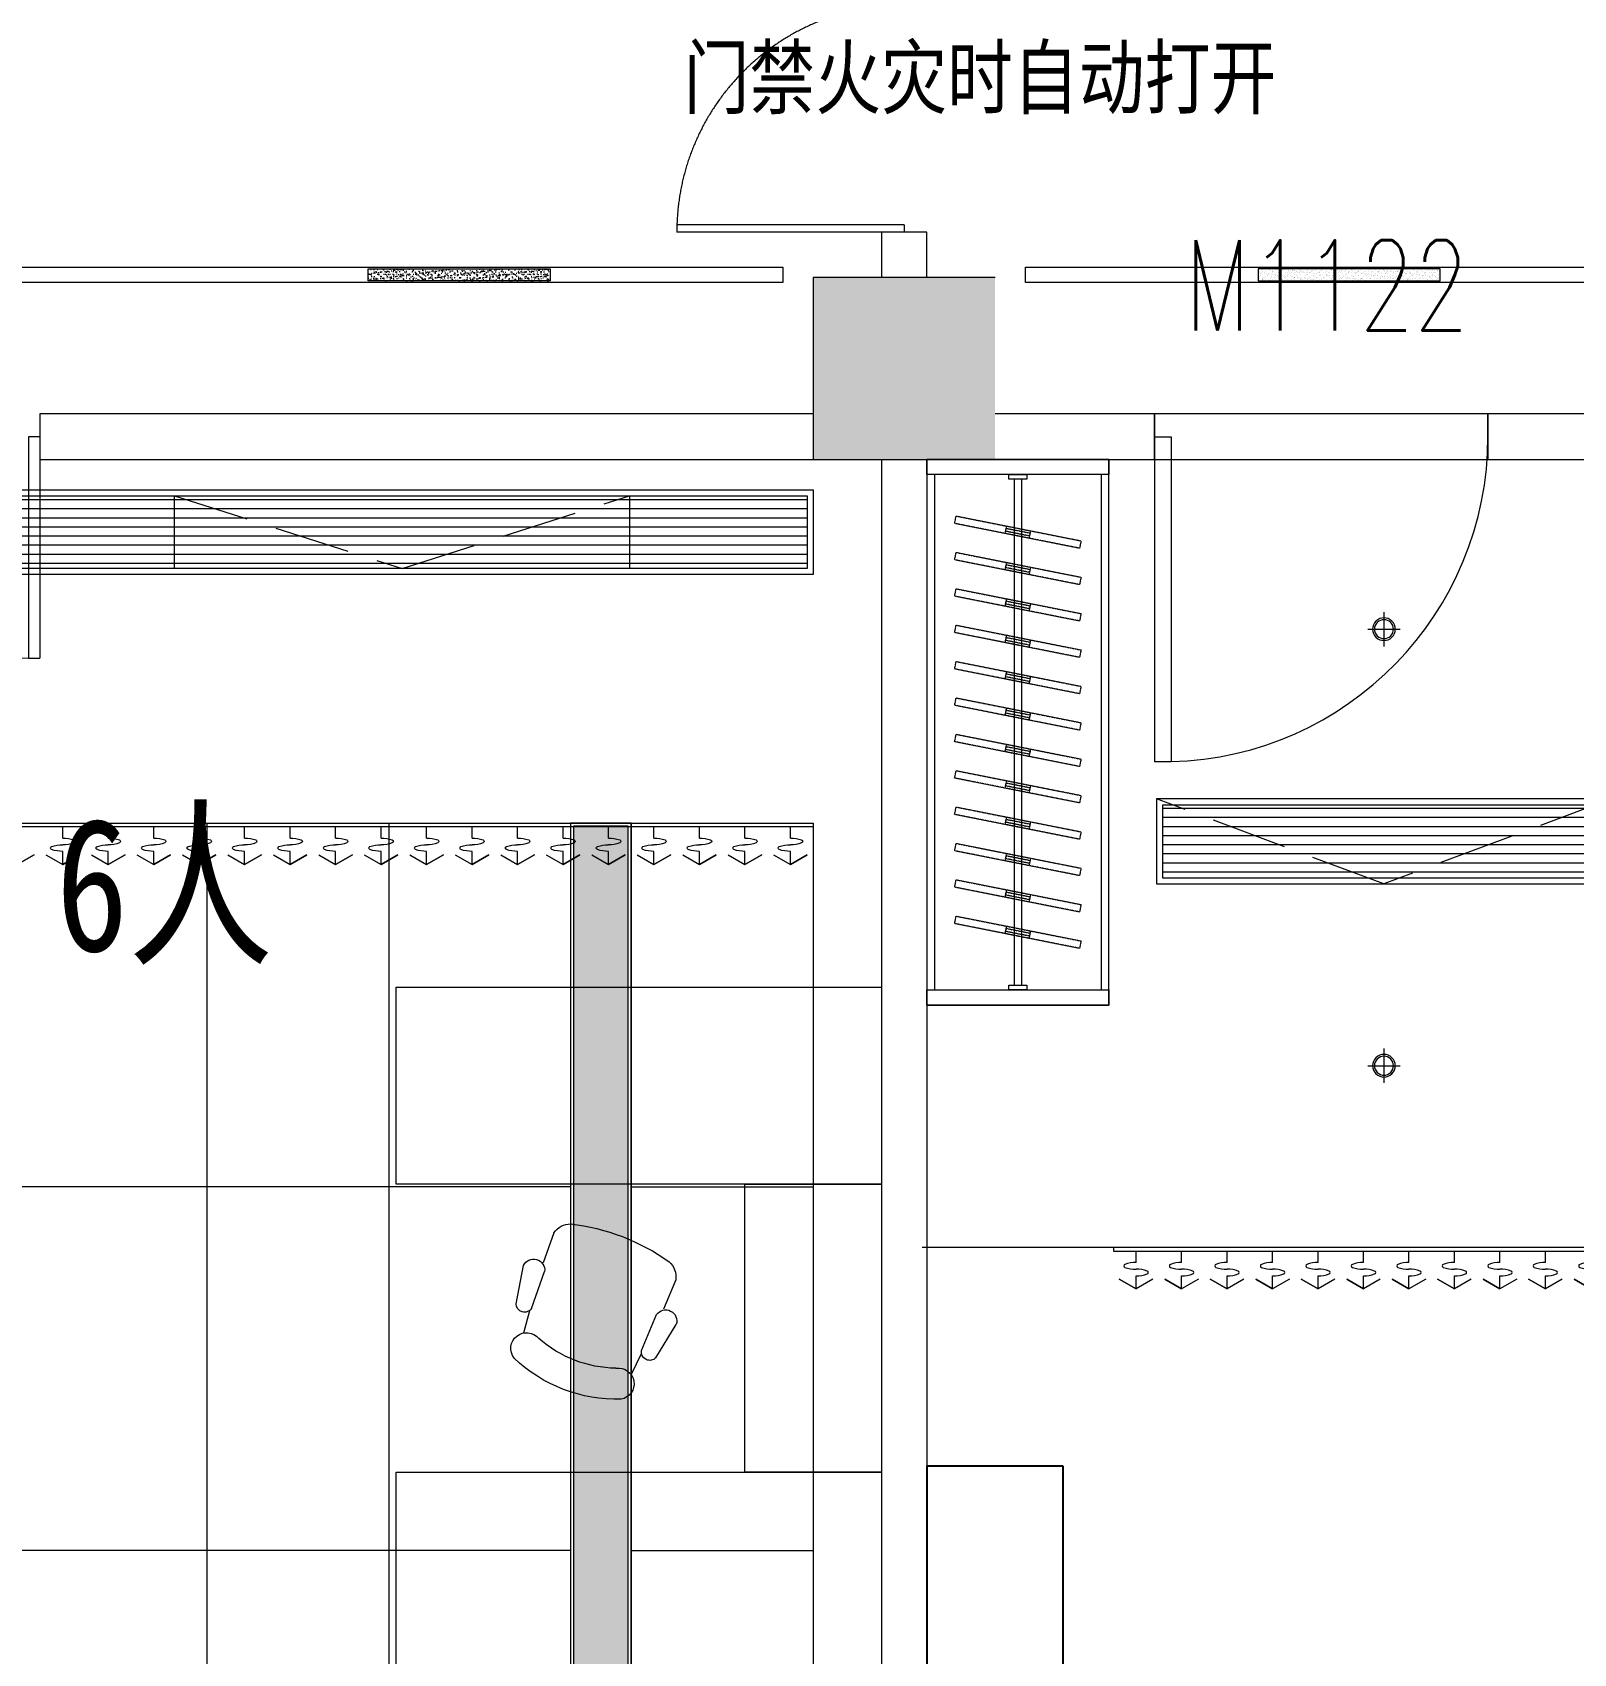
# Model space of a CAD drawing. Header units: millimetres. Extents: x 164760 to 3716174, y -1766400 to 11969.
# Drawn here: x 3545942 to 3551025, y -1710540 to -1705192 of the extents above; entities that cross this region are included whole.
import ezdxf

# ---------------------------------------------------------------- set-up
doc = ezdxf.new("R2010")
doc.units = ezdxf.units.MM
doc.header["$LTSCALE"] = 1000
for name, pattern in [('DASH', [0.35, 0.25, -0.1]), ('DOTE', [2.42, 2, -0.2, 0.02, -0.2]), ('HIDDEN', [0.375, 0.25, -0.125, 0, 0])]:
    doc.linetypes.add(name, pattern=pattern)
doc.layers.get('0').update_dxf_attribs({"color": 253, "linetype": 'CONTINUOUS'})
for name, color, linetype, lineweight in [('COLUMN', 253, 'CONTINUOUS', 0), ('FF-Door【门】', 253, 'CONTINUOUS', 0), ('FF-FURN【成品家私】', 253, 'CONTINUOUS', 0), ('FF-Text【平面文字】', 253, 'CONTINUOUS', 0), ('PUB_HATCH', 253, 'CONTINUOUS', 0), ('RC-FCU【空调设备】', 253, 'CONTINUOUS', 0), ('RC-LIGHT【天花灯具】', 253, 'CONTINUOUS', 0), ('RC-Modelling【天花造型】', 253, 'CONTINUOUS', 0), ('RC-STR【天花细线】', 253, 'CONTINUOUS', 0), ('Wall【墙体】', 253, 'CONTINUOUS', 0), ('WINDOW', 253, 'CONTINUOUS', 0)]:
    doc.layers.add(name, color=color, linetype=linetype, lineweight=lineweight)
for name, color, linetype in [('FC-Text Annotation', 253, 'CONTINUOUS'), ('WINDOW_TEXT', 253, 'CONTINUOUS'), ('平面家具', 253, 'CONTINUOUS')]:
    doc.layers.add(name, color=color, linetype=linetype)
doc.styles.add('_TCH_WINDOW', font='SIMPLEX', dxfattribs={"bigfont": 'GBCBIG'})
doc.styles.add('文字', font='')
doc.styles.get('文字').set_extended_font_data('SimSun')

# ---------------------------------------------------------------- blocks, each defined once
blk = doc.blocks.new('AB18C')
for p, q in [((-0.6164, 0.4574), (-0.3817, 0.5003)), ((-0.128, 0.3991), (-0.3228, 0.3945)), ((-0.6267, 0.3655), (-0.7666, 0.3522)), ((-0.6079, 0.3593), (-0.3694, 0.3661)), ((-0.6267, -0.3655), (-0.7666, -0.3522)), ((-0.6079, -0.3593), (-0.3694, -0.3661)), ((-0.128, -0.3991), (-0.3228, -0.3945)), ((-0.6164, -0.4574), (-0.3817, -0.5003))]:
    blk.add_line(p, q)
for centre, radius, start, end in [((-0.3859, 0.4323), 0.0681, 284.00681, 86.48678), ((-0.8475, 0.3003), 0.0961, 330.31748, 148.73497), ((-0.5969, 0.4097), 0.0516, 112.22348, 257.71731), ((-0.1606, 0.273), 0.1302, 22.4327, 75.4917), ((-0.0941, 0), 0.906, 157.26107, 202.73893), ((-1.3117, 0), 1.3117, 345.75795, 14.24205), ((-0.0803, 0), 0.7289, 159.71341, 200.28659), ((-0.8475, -0.3003), 0.0961, 211.26503, 29.68252), ((-0.5969, -0.4097), 0.0516, 102.28269, 247.77652), ((-0.3859, -0.4323), 0.0681, 273.51322, 75.99319), ((-0.1606, -0.273), 0.1302, 284.5083, 337.5673)]:
    blk.add_arc(centre, radius, start, end)
blk = doc.blocks.new('ZL_05274303')
at = {"ltscale": 1000}
for points in [[(-900, 0), (700, 0), (700, -650), (-900, -650)], [(250, -1600), (250, -650), (700, -650), (700, -1600)]]:
    blk.add_lwpolyline(points, close=True, dxfattribs=at)
at = {"layer": 'FF-FURN【成品家私】', "xscale": -540, "yscale": 540, "zscale": 540, "rotation": 248.9333185298564}
blk.add_blockref('AB18C', (-154.4, -823.4), dxfattribs=at)
blk = doc.blocks.new('$DorLib2D$00000001')
for p, q in [((0.45, 0.975), (0.5, 0.975)), ((0.45, 0), (0.45, 0.975)), ((0.5, 0), (0.5, 0.975)), ((0.5, 0), (0.45, 0))]:
    blk.add_line(p, q)
at = {"lineweight": 13}
blk.add_arc((0.475, 0), 0.975, 91.4693, 180, dxfattribs=at)
blk = doc.blocks.new('海龙0109180699')
for points in [[(-1725, 7095.5), (-1725, 7145.5), (-1125, 7145.5), (-1125, 7095.5)], [(-1725, 7145.5), (-1725, 5345.5), (-1125, 5345.5), (-1125, 7145.5)], [(-1125, 5395.5), (-1125, 5345.5), (-1725, 5345.5), (-1725, 5395.5)]]:
    blk.add_lwpolyline(points, close=True)
at = {"color": 8}
for points in [[(-1700, 7095.5), (-1700, 5395.5)], [(-1150, 7095.5), (-1150, 5395.5)]]:
    blk.add_lwpolyline(points, dxfattribs=at)
for points in [[(-1455, 7080.5), (-1455, 7095.5), (-1395, 7095.5), (-1395, 7080.5)], [(-1395, 5410.5), (-1395, 5395.5), (-1455, 5395.5), (-1455, 5410.5)], [(-1395, 5410.5), (-1395, 5395.5), (-1455, 5395.5), (-1455, 5410.5)]]:
    blk.add_lwpolyline(points, close=True, dxfattribs=at)
at = {"color": 8, "linetype": 'DASH', "ltscale": 0.006}
for points in [[(-1437.5, 7080.5), (-1437.5, 5410.5)], [(-1412.5, 7080.5), (-1412.5, 5410.5)]]:
    blk.add_lwpolyline(points, dxfattribs=at)
for points in [[(-1628.5, 6958.7), (-1216.6, 6876.8), (-1221.5, 6852.3), (-1633.4, 6934.2)], [(-1461.8, 6925.6), (-1383.3, 6909.9), (-1388.2, 6885.4), (-1466.7, 6901)], [(-1463.3, 6918.2), (-1384.8, 6902.6), (-1386.8, 6892.8), (-1465.2, 6908.4)], [(-1628.5, 6838.7), (-1216.6, 6756.8), (-1221.5, 6732.3), (-1633.4, 6814.2)], [(-1461.8, 6805.6), (-1383.3, 6789.9), (-1388.2, 6765.4), (-1466.7, 6781)], [(-1463.3, 6798.2), (-1384.8, 6782.6), (-1386.8, 6772.8), (-1465.2, 6788.4)], [(-1628.5, 6718.7), (-1216.6, 6636.8), (-1221.5, 6612.3), (-1633.4, 6694.2)], [(-1461.8, 6685.6), (-1383.3, 6669.9), (-1388.2, 6645.4), (-1466.7, 6661)], [(-1463.3, 6678.2), (-1384.8, 6662.6), (-1386.8, 6652.8), (-1465.2, 6668.4)], [(-1628.5, 6598.7), (-1216.6, 6516.8), (-1221.5, 6492.3), (-1633.4, 6574.2)], [(-1461.8, 6565.6), (-1383.3, 6549.9), (-1388.2, 6525.4), (-1466.7, 6541)], [(-1463.3, 6558.2), (-1384.8, 6542.6), (-1386.8, 6532.8), (-1465.2, 6548.4)], [(-1628.5, 6478.7), (-1216.6, 6396.8), (-1221.5, 6372.3), (-1633.4, 6454.2)], [(-1461.8, 6445.6), (-1383.3, 6429.9), (-1388.2, 6405.4), (-1466.7, 6421)], [(-1463.3, 6438.2), (-1384.8, 6422.6), (-1386.8, 6412.8), (-1465.2, 6428.4)], [(-1628.5, 6358.7), (-1216.6, 6276.8), (-1221.5, 6252.3), (-1633.4, 6334.2)], [(-1461.8, 6325.6), (-1383.3, 6309.9), (-1388.2, 6285.4), (-1466.7, 6301)], [(-1463.3, 6318.2), (-1384.8, 6302.6), (-1386.8, 6292.8), (-1465.2, 6308.4)], [(-1628.5, 6238.7), (-1216.6, 6156.8), (-1221.5, 6132.3), (-1633.4, 6214.2)], [(-1461.8, 6205.6), (-1383.3, 6189.9), (-1388.2, 6165.4), (-1466.7, 6181)], [(-1463.3, 6198.2), (-1384.8, 6182.6), (-1386.8, 6172.8), (-1465.2, 6188.4)], [(-1628.5, 6118.7), (-1216.6, 6036.8), (-1221.5, 6012.3), (-1633.4, 6094.2)], [(-1461.8, 6085.6), (-1383.3, 6069.9), (-1388.2, 6045.4), (-1466.7, 6061)], [(-1463.3, 6078.2), (-1384.8, 6062.6), (-1386.8, 6052.8), (-1465.2, 6068.4)], [(-1628.5, 5998.7), (-1216.6, 5916.8), (-1221.5, 5892.3), (-1633.4, 5974.2)], [(-1461.8, 5965.6), (-1383.3, 5949.9), (-1388.2, 5925.4), (-1466.7, 5941)], [(-1463.3, 5958.2), (-1384.8, 5942.6), (-1386.8, 5932.8), (-1465.2, 5948.4)], [(-1628.5, 5878.7), (-1216.6, 5796.8), (-1221.5, 5772.3), (-1633.4, 5854.2)], [(-1461.8, 5845.6), (-1383.3, 5829.9), (-1388.2, 5805.4), (-1466.7, 5821)], [(-1463.3, 5838.2), (-1384.8, 5822.6), (-1386.8, 5812.8), (-1465.2, 5828.4)], [(-1628.5, 5758.7), (-1216.6, 5676.8), (-1221.5, 5652.3), (-1633.4, 5734.2)], [(-1461.8, 5725.6), (-1383.3, 5709.9), (-1388.2, 5685.4), (-1466.7, 5701)], [(-1463.3, 5718.2), (-1384.8, 5702.6), (-1386.8, 5692.8), (-1465.2, 5708.4)], [(-1628.5, 5638.7), (-1216.6, 5556.8), (-1221.5, 5532.3), (-1633.4, 5614.2)], [(-1461.8, 5605.6), (-1383.3, 5589.9), (-1388.2, 5565.4), (-1466.7, 5581)], [(-1463.3, 5598.2), (-1384.8, 5582.6), (-1386.8, 5572.8), (-1465.2, 5588.4)]]:
    blk.add_lwpolyline(points, close=True, dxfattribs=at)
at = {"layer": '平面家具', "color": 43, "linetype": 'ByBlock'}
blk.add_lwpolyline([(-1275, 3824.4), (-1725, 3824.4), (-1725, 824.4), (-1275, 824.4)], close=True, dxfattribs=at)
blk = doc.blocks.new('$DorLib2D$00000002')
for p, q in [((-0.5, 0), (-0.5, 0.4875)), ((-0.475, 0.4875), (-0.5, 0.4875)), ((-0.475, 0), (-0.475, 0.4875)), ((0.475, 0), (0.475, 0.4875)), ((0.475, 0.4875), (0.5, 0.4875)), ((0.5, 0), (0.5, 0.4875)), ((-0.5, 0), (-0.475, 0)), ((0.5, 0), (0.475, 0))]:
    blk.add_line(p, q)
at = {"lineweight": 13}
for centre, start, end in [((-0.4875, 0), 0, 88.5307), ((0.4875, 0), 91.4693, 180)]:
    blk.add_arc(centre, 0.4875, start, end, dxfattribs=at)
blk = doc.blocks.new('DOOR_D02')
at = {"layer": 'FF-Door【门】'}
for p, q in [((-0.4842, 0.4998), (-0.5, 0.4998)), ((-0.5, 0), (-0.5, 0.4998)), ((-0.4842, 0), (-0.4842, 0.5)), ((0.4842, 0), (0.4842, 0.5)), ((0.4842, 0.4998), (0.5, 0.4998)), ((0.5, 0), (0.5, 0.4998)), ((-0.4842, 0), (-0.5, 0)), ((0.4842, 0), (0.5, 0))]:
    blk.add_line(p, q, dxfattribs=at)
at = {"layer": 'FF-Door【门】', "color": 8, "linetype": 'HIDDEN', "ltscale": 15}
for centre, start, end in [((-0.5, 0), 0, 90), ((0.4995, 0), 90, 180)]:
    blk.add_arc(centre, 0.4998, start, end, dxfattribs=at)
blk = doc.blocks.new('*U414')
for p, q in [((0, -12), (0, 0)), ((0, 0), (1800, 0)), ((1800, 0), (1800, -12)), ((1800, -12), (0, -12)), ((75, -49.3), (75, -12)), ((225, -49.3), (225, -12)), ((375, -49.3), (375, -12)), ((525, -49.3), (525, -12)), ((675, -49.3), (675, -12)), ((825, -49.3), (825, -12)), ((975, -49.3), (975, -12)), ((1125, -49.3), (1125, -12)), ((1275, -49.3), (1275, -12)), ((1425, -49.3), (1425, -12)), ((1575, -49.3), (1575, -12)), ((1725, -49.3), (1725, -12)), ((1725, -49.3), (1725, -12)), ((19.6, -104.5), (75, -136.2)), ((75, -136.2), (75, -93.2)), ((130.4, -104.5), (75, -136.2)), ((75, -136.2), (130.4, -104.5)), ((169.6, -104.5), (225, -136.2)), ((225, -136.2), (225, -93.2)), ((280.4, -104.5), (225, -136.2)), ((225, -136.2), (280.4, -104.5)), ((319.6, -104.5), (375, -136.2)), ((375, -136.2), (375, -93.2)), ((430.4, -104.5), (375, -136.2)), ((375, -136.2), (430.4, -104.5)), ((469.6, -104.5), (525, -136.2)), ((525, -136.2), (525, -93.2)), ((580.4, -104.5), (525, -136.2)), ((525, -136.2), (580.4, -104.5)), ((619.6, -104.5), (675, -136.2)), ((675, -136.2), (675, -93.2)), ((730.4, -104.5), (675, -136.2)), ((675, -136.2), (730.4, -104.5)), ((769.6, -104.5), (825, -136.2)), ((825, -136.2), (825, -93.2)), ((880.4, -104.5), (825, -136.2)), ((825, -136.2), (880.4, -104.5)), ((919.6, -104.5), (975, -136.2)), ((975, -136.2), (975, -93.2)), ((1030.4, -104.5), (975, -136.2)), ((975, -136.2), (1030.4, -104.5)), ((1069.6, -104.5), (1125, -136.2)), ((1125, -136.2), (1125, -93.2)), ((1180.4, -104.5), (1125, -136.2)), ((1125, -136.2), (1180.4, -104.5)), ((1219.6, -104.5), (1275, -136.2)), ((1275, -136.2), (1275, -93.2)), ((1330.4, -104.5), (1275, -136.2)), ((1275, -136.2), (1330.4, -104.5)), ((1369.6, -104.5), (1425, -136.2)), ((1425, -136.2), (1425, -93.2)), ((1480.4, -104.5), (1425, -136.2)), ((1425, -136.2), (1480.4, -104.5)), ((1519.6, -104.5), (1575, -136.2)), ((1575, -136.2), (1575, -93.2)), ((1630.4, -104.5), (1575, -136.2)), ((1575, -136.2), (1630.4, -104.5)), ((1669.6, -104.5), (1725, -136.2)), ((1669.6, -104.5), (1725, -136.2)), ((1725, -136.2), (1725, -93.2)), ((1725, -136.2), (1725, -93.2)), ((1780.4, -104.5), (1725, -136.2)), ((1725, -136.2), (1780.4, -104.5)), ((1780.4, -104.5), (1725, -136.2)), ((1725, -136.2), (1780.4, -104.5))]:
    blk.add_line(p, q)
at = {"extrusion": (0, 0, -1)}
for centre, major_axis, start_param, end_param in [((77.5, -148.9), (-70.4, -70.4), 2.33115, 2.708105), ((227.5, -148.9), (-70.4, -70.4), 2.33115, 2.708105), ((377.5, -148.9), (-70.4, -70.4), 2.33115, 2.708105), ((527.5, -148.9), (-70.4, -70.4), 2.33115, 2.708105), ((677.5, -148.9), (-70.4, -70.4), 2.33115, 2.708105), ((827.5, -148.9), (-70.4, -70.4), 2.33115, 2.708105), ((977.5, -148.9), (-70.4, -70.4), 2.33115, 2.708105), ((1127.5, -148.9), (-70.4, -70.4), 2.33115, 2.708105), ((1277.5, -148.9), (-70.4, -70.4), 2.33115, 2.708105), ((1427.5, -148.9), (-70.4, -70.4), 2.33115, 2.708105), ((1577.5, -148.9), (-70.4, -70.4), 2.33115, 2.708105), ((1727.5, -148.9), (-70.4, -70.4), 2.33115, 2.708105), ((1727.5, -148.9), (-70.4, -70.4), 2.33115, 2.708105), ((40, -82.2), (3.69, -3.69), 1.137309, 3.57508), ((72.5, -170.8), (-70.4, -70.4), 2.004284, 2.381239), ((72.5, 6.4), (70.4, -70.4), 0.760354, 1.137309), ((77.5, 28.3), (70.4, -70.4), 0.433488, 0.810442), ((110, -60.3), (3.69, -3.69), 4.278901, 6.716673), ((190, -82.2), (3.69, -3.69), 1.137309, 3.57508), ((222.5, -170.8), (-70.4, -70.4), 2.004284, 2.381239), ((222.5, 6.4), (70.4, -70.4), 0.760354, 1.137309), ((227.5, 28.3), (70.4, -70.4), 0.433488, 0.810442), ((260, -60.3), (3.69, -3.69), 4.278901, 6.716673), ((340, -82.2), (3.69, -3.69), 1.137309, 3.57508), ((372.5, -170.8), (-70.4, -70.4), 2.004284, 2.381239), ((372.5, 6.4), (70.4, -70.4), 0.760354, 1.137309), ((377.5, 28.3), (70.4, -70.4), 0.433488, 0.810442), ((410, -60.3), (3.69, -3.69), 4.278901, 6.716673), ((490, -82.2), (3.69, -3.69), 1.137309, 3.57508), ((522.5, -170.8), (-70.4, -70.4), 2.004284, 2.381239), ((522.5, 6.4), (70.4, -70.4), 0.760354, 1.137309), ((527.5, 28.3), (70.4, -70.4), 0.433488, 0.810442), ((560, -60.3), (3.69, -3.69), 4.278901, 6.716673), ((640, -82.2), (3.69, -3.69), 1.137309, 3.57508), ((672.5, -170.8), (-70.4, -70.4), 2.004284, 2.381239), ((672.5, 6.4), (70.4, -70.4), 0.760354, 1.137309), ((677.5, 28.3), (70.4, -70.4), 0.433488, 0.810442), ((710, -60.3), (3.69, -3.69), 4.278901, 6.716673), ((790, -82.2), (3.69, -3.69), 1.137309, 3.57508), ((822.5, -170.8), (-70.4, -70.4), 2.004284, 2.381239), ((822.5, 6.4), (70.4, -70.4), 0.760354, 1.137309), ((827.5, 28.3), (70.4, -70.4), 0.433488, 0.810442), ((860, -60.3), (3.69, -3.69), 4.278901, 6.716673), ((940, -82.2), (3.69, -3.69), 1.137309, 3.57508), ((972.5, -170.8), (-70.4, -70.4), 2.004284, 2.381239), ((972.5, 6.4), (70.4, -70.4), 0.760354, 1.137309), ((977.5, 28.3), (70.4, -70.4), 0.433488, 0.810442), ((1010, -60.3), (3.69, -3.69), 4.278901, 6.716673), ((1090, -82.2), (3.69, -3.69), 1.137309, 3.57508), ((1122.5, -170.8), (-70.4, -70.4), 2.004284, 2.381239), ((1122.5, 6.4), (70.4, -70.4), 0.760354, 1.137309), ((1127.5, 28.3), (70.4, -70.4), 0.433488, 0.810442), ((1160, -60.3), (3.69, -3.69), 4.278901, 6.716673), ((1240, -82.2), (3.69, -3.69), 1.137309, 3.57508), ((1272.5, -170.8), (-70.4, -70.4), 2.004284, 2.381239), ((1272.5, 6.4), (70.4, -70.4), 0.760354, 1.137309), ((1277.5, 28.3), (70.4, -70.4), 0.433488, 0.810442), ((1310, -60.3), (3.69, -3.69), 4.278901, 6.716673), ((1390, -82.2), (3.69, -3.69), 1.137309, 3.57508), ((1422.5, -170.8), (-70.4, -70.4), 2.004284, 2.381239), ((1422.5, 6.4), (70.4, -70.4), 0.760354, 1.137309), ((1427.5, 28.3), (70.4, -70.4), 0.433488, 0.810442), ((1460, -60.3), (3.69, -3.69), 4.278901, 6.716673), ((1540, -82.2), (3.69, -3.69), 1.137309, 3.57508), ((1572.5, -170.8), (-70.4, -70.4), 2.004284, 2.381239), ((1572.5, 6.4), (70.4, -70.4), 0.760354, 1.137309), ((1577.5, 28.3), (70.4, -70.4), 0.433488, 0.810442), ((1610, -60.3), (3.69, -3.69), 4.278901, 6.716673), ((1690, -82.2), (3.69, -3.69), 1.137309, 3.57508), ((1690, -82.2), (3.69, -3.69), 1.137309, 3.57508), ((1722.5, -170.8), (-70.4, -70.4), 2.004284, 2.381239), ((1722.5, -170.8), (-70.4, -70.4), 2.004284, 2.381239), ((1722.5, 6.4), (70.4, -70.4), 0.760354, 1.137309), ((1722.5, 6.4), (70.4, -70.4), 0.760354, 1.137309), ((1727.5, 28.3), (70.4, -70.4), 0.433488, 0.810442), ((1727.5, 28.3), (70.4, -70.4), 0.433488, 0.810442), ((1760, -60.3), (3.69, -3.69), 4.278901, 6.716673), ((1760, -60.3), (3.69, -3.69), 4.278901, 6.716673)]:
    blk.add_ellipse(centre, major_axis=major_axis, ratio=1, start_param=start_param, end_param=end_param, dxfattribs=at)
blk = doc.blocks.new('ZL_0317145799')
at = {"layer": 'RC-FCU【空调设备】'}
h = blk.add_hatch(dxfattribs=at)
h.set_pattern_fill('_USER', color=8, scale=30, pattern_type=0)
h.set_pattern_definition([(0, (-5926276.942, -1197962.362), (0, 30), [])])
h.paths.add_polyline_path([(730, -260), (730, -20), (-730, -20), (-730, -260)])
blk.add_lwpolyline([(-750, -280), (-750, 0), (750, 0), (750, -280)], close=True, dxfattribs=at)
at = {"layer": 'RC-FCU【空调设备】', "color": 8, "linetype": 'DASH'}
blk.add_lwpolyline([(-750, 0), (0, -280), (750, 0)], dxfattribs=at)
at = {"layer": 'RC-FCU【空调设备】', "color": 8}
blk.add_lwpolyline([(-730, -260), (-730, -20), (730, -20), (730, -260)], close=True, dxfattribs=at)
blk = doc.blocks.new('圆形筒灯')
at = {"color": 251, "linetype": 'DOTE', "ltscale": 43.504693}
blk.add_line((0, 90.6), (0, -90.6), dxfattribs=at)
at = {"color": 251, "linetype": 'DOTE', "ltscale": 41.297046}
blk.add_line((86, 0), (-86, 0), dxfattribs=at)
blk.add_ellipse((0, 0), major_axis=(-42.4, 42.4), ratio=1, start_param=2.355868237233172, end_param=8.639053544412757)
at = {"color": 251}
blk.add_ellipse((0, 0), major_axis=(35.4, 35.4), ratio=1, start_param=5.49871431692557, end_param=11.78189962410516, dxfattribs=at)
blk = doc.blocks.new('ZL_0603125599')
at = {"layer": 'RC-Modelling【天花造型】'}
blk.add_line((-697.5, -2096.8), (1732.5, -2096.8), dxfattribs=at)
blk.add_lwpolyline([(-133, 653.5), (966.9, 653.5), (966.9, 503.5), (-133, 503.5)], close=True, dxfattribs=at)
at = {"layer": 'RC-FCU【空调设备】'}
blk.add_blockref('ZL_0317145799', (210, -616.8), dxfattribs=at)
at = {"layer": 'RC-FCU【空调设备】', "ltscale": 10}
blk.add_blockref('*U414', (-697.5, -2096.8), dxfattribs=at)
at = {"layer": 'RC-LIGHT【天花灯具】', "xscale": 0.625, "yscale": 0.625, "zscale": 0.625}
for p in [(210, -56.6), (210, -1496.8)]:
    blk.add_blockref('圆形筒灯', p, dxfattribs=at)
blk = doc.blocks.new('ZL_0609195278')
at = {"layer": 'RC-LIGHT【天花灯具】'}
h = blk.add_hatch(dxfattribs=at)
h.set_pattern_fill('DOTS', color=8, scale=10, angle=180)
h.set_pattern_definition([(180, (-2430707.972, 1481556.821), (-7.9375, -15.875), [0, -15.875])])
h.paths.add_polyline_path([(90, -10), (-90, -10), (-90, -5390), (90, -5390)])
blk.add_lwpolyline([(100, 0), (-100, 0), (-100, -5400), (100, -5400)], close=True, dxfattribs=at)
at = {"layer": 'RC-LIGHT【天花灯具】', "color": 8}
blk.add_lwpolyline([(90, -10), (-90, -10), (-90, -5390), (90, -5390)], close=True, dxfattribs=at)
blk = doc.blocks.new('*U407')
for p, q in [((0, 0), (6600, 0)), ((6600, 0), (6600, -12)), ((6600, -12), (0, -12)), ((4125, -49.3), (4125, -12)), ((4275, -49.3), (4275, -12)), ((4425, -49.3), (4425, -12)), ((4575, -49.3), (4575, -12)), ((4725, -49.3), (4725, -12)), ((4875, -49.3), (4875, -12)), ((5025, -49.3), (5025, -12)), ((5175, -49.3), (5175, -12)), ((5325, -49.3), (5325, -12)), ((5475, -49.3), (5475, -12)), ((5625, -49.3), (5625, -12)), ((5775, -49.3), (5775, -12)), ((5925, -49.3), (5925, -12)), ((6075, -49.3), (6075, -12)), ((6225, -49.3), (6225, -12)), ((6375, -49.3), (6375, -12)), ((6525, -49.3), (6525, -12)), ((6525, -49.3), (6525, -12)), ((4030.4, -104.5), (3975, -136.2)), ((3975, -136.2), (4030.4, -104.5)), ((4069.6, -104.5), (4125, -136.2)), ((4125, -136.2), (4125, -93.2)), ((4180.4, -104.5), (4125, -136.2)), ((4125, -136.2), (4180.4, -104.5)), ((4219.6, -104.5), (4275, -136.2)), ((4275, -136.2), (4275, -93.2)), ((4330.4, -104.5), (4275, -136.2)), ((4275, -136.2), (4330.4, -104.5)), ((4369.6, -104.5), (4425, -136.2)), ((4425, -136.2), (4425, -93.2)), ((4480.4, -104.5), (4425, -136.2)), ((4425, -136.2), (4480.4, -104.5)), ((4519.6, -104.5), (4575, -136.2)), ((4575, -136.2), (4575, -93.2)), ((4630.4, -104.5), (4575, -136.2)), ((4575, -136.2), (4630.4, -104.5)), ((4669.6, -104.5), (4725, -136.2)), ((4725, -136.2), (4725, -93.2)), ((4780.4, -104.5), (4725, -136.2)), ((4725, -136.2), (4780.4, -104.5)), ((4819.6, -104.5), (4875, -136.2)), ((4875, -136.2), (4875, -93.2)), ((4930.4, -104.5), (4875, -136.2)), ((4875, -136.2), (4930.4, -104.5)), ((4969.6, -104.5), (5025, -136.2)), ((5025, -136.2), (5025, -93.2)), ((5080.4, -104.5), (5025, -136.2)), ((5025, -136.2), (5080.4, -104.5)), ((5119.6, -104.5), (5175, -136.2)), ((5175, -136.2), (5175, -93.2)), ((5230.4, -104.5), (5175, -136.2)), ((5175, -136.2), (5230.4, -104.5)), ((5269.6, -104.5), (5325, -136.2)), ((5325, -136.2), (5325, -93.2)), ((5380.4, -104.5), (5325, -136.2)), ((5325, -136.2), (5380.4, -104.5)), ((5419.6, -104.5), (5475, -136.2)), ((5475, -136.2), (5475, -93.2)), ((5530.4, -104.5), (5475, -136.2)), ((5475, -136.2), (5530.4, -104.5)), ((5569.6, -104.5), (5625, -136.2)), ((5625, -136.2), (5625, -93.2)), ((5680.4, -104.5), (5625, -136.2)), ((5625, -136.2), (5680.4, -104.5)), ((5719.6, -104.5), (5775, -136.2)), ((5775, -136.2), (5775, -93.2)), ((5830.4, -104.5), (5775, -136.2)), ((5775, -136.2), (5830.4, -104.5)), ((5869.6, -104.5), (5925, -136.2)), ((5925, -136.2), (5925, -93.2)), ((5980.4, -104.5), (5925, -136.2)), ((5925, -136.2), (5980.4, -104.5)), ((6019.6, -104.5), (6075, -136.2)), ((6075, -136.2), (6075, -93.2)), ((6130.4, -104.5), (6075, -136.2)), ((6075, -136.2), (6130.4, -104.5)), ((6169.6, -104.5), (6225, -136.2)), ((6225, -136.2), (6225, -93.2)), ((6280.4, -104.5), (6225, -136.2)), ((6225, -136.2), (6280.4, -104.5)), ((6319.6, -104.5), (6375, -136.2)), ((6375, -136.2), (6375, -93.2)), ((6430.4, -104.5), (6375, -136.2)), ((6375, -136.2), (6430.4, -104.5)), ((6469.6, -104.5), (6525, -136.2)), ((6469.6, -104.5), (6525, -136.2)), ((6525, -136.2), (6525, -93.2)), ((6525, -136.2), (6525, -93.2)), ((6580.4, -104.5), (6525, -136.2)), ((6525, -136.2), (6580.4, -104.5)), ((6580.4, -104.5), (6525, -136.2)), ((6525, -136.2), (6580.4, -104.5))]:
    blk.add_line(p, q)
at = {"extrusion": (0, 0, -1)}
for centre, major_axis, start_param, end_param in [((4127.5, -148.9), (-70.4, -70.4), 2.33115, 2.708105), ((4277.5, -148.9), (-70.4, -70.4), 2.33115, 2.708105), ((4427.5, -148.9), (-70.4, -70.4), 2.33115, 2.708105), ((4577.5, -148.9), (-70.4, -70.4), 2.33115, 2.708105), ((4727.5, -148.9), (-70.4, -70.4), 2.33115, 2.708105), ((4877.5, -148.9), (-70.4, -70.4), 2.33115, 2.708105), ((5027.5, -148.9), (-70.4, -70.4), 2.33115, 2.708105), ((5177.5, -148.9), (-70.4, -70.4), 2.33115, 2.708105), ((5327.5, -148.9), (-70.4, -70.4), 2.33115, 2.708105), ((5477.5, -148.9), (-70.4, -70.4), 2.33115, 2.708105), ((5627.5, -148.9), (-70.4, -70.4), 2.33115, 2.708105), ((5777.5, -148.9), (-70.4, -70.4), 2.33115, 2.708105), ((5927.5, -148.9), (-70.4, -70.4), 2.33115, 2.708105), ((6077.5, -148.9), (-70.4, -70.4), 2.33115, 2.708105), ((6227.5, -148.9), (-70.4, -70.4), 2.33115, 2.708105), ((6377.5, -148.9), (-70.4, -70.4), 2.33115, 2.708105), ((6527.5, -148.9), (-70.4, -70.4), 2.33115, 2.708105), ((6527.5, -148.9), (-70.4, -70.4), 2.33115, 2.708105), ((4090, -82.2), (3.69, -3.69), 1.137309, 3.57508), ((4122.5, -170.8), (-70.4, -70.4), 2.004284, 2.381239), ((4122.5, 6.4), (70.4, -70.4), 0.760354, 1.137309), ((4127.5, 28.3), (70.4, -70.4), 0.433488, 0.810442), ((4160, -60.3), (3.69, -3.69), 4.278901, 6.716673), ((4240, -82.2), (3.69, -3.69), 1.137309, 3.57508), ((4272.5, -170.8), (-70.4, -70.4), 2.004284, 2.381239), ((4272.5, 6.4), (70.4, -70.4), 0.760354, 1.137309), ((4277.5, 28.3), (70.4, -70.4), 0.433488, 0.810442), ((4310, -60.3), (3.69, -3.69), 4.278901, 6.716673), ((4390, -82.2), (3.69, -3.69), 1.137309, 3.57508), ((4422.5, -170.8), (-70.4, -70.4), 2.004284, 2.381239), ((4422.5, 6.4), (70.4, -70.4), 0.760354, 1.137309), ((4427.5, 28.3), (70.4, -70.4), 0.433488, 0.810442), ((4460, -60.3), (3.69, -3.69), 4.278901, 6.716673), ((4540, -82.2), (3.69, -3.69), 1.137309, 3.57508), ((4572.5, -170.8), (-70.4, -70.4), 2.004284, 2.381239), ((4572.5, 6.4), (70.4, -70.4), 0.760354, 1.137309), ((4577.5, 28.3), (70.4, -70.4), 0.433488, 0.810442), ((4610, -60.3), (3.69, -3.69), 4.278901, 6.716673), ((4690, -82.2), (3.69, -3.69), 1.137309, 3.57508), ((4722.5, -170.8), (-70.4, -70.4), 2.004284, 2.381239), ((4722.5, 6.4), (70.4, -70.4), 0.760354, 1.137309), ((4727.5, 28.3), (70.4, -70.4), 0.433488, 0.810442), ((4760, -60.3), (3.69, -3.69), 4.278901, 6.716673), ((4840, -82.2), (3.69, -3.69), 1.137309, 3.57508), ((4872.5, -170.8), (-70.4, -70.4), 2.004284, 2.381239), ((4872.5, 6.4), (70.4, -70.4), 0.760354, 1.137309), ((4877.5, 28.3), (70.4, -70.4), 0.433488, 0.810442), ((4910, -60.3), (3.69, -3.69), 4.278901, 6.716673), ((4990, -82.2), (3.69, -3.69), 1.137309, 3.57508), ((5022.5, -170.8), (-70.4, -70.4), 2.004284, 2.381239), ((5022.5, 6.4), (70.4, -70.4), 0.760354, 1.137309), ((5027.5, 28.3), (70.4, -70.4), 0.433488, 0.810442), ((5060, -60.3), (3.69, -3.69), 4.278901, 6.716673), ((5140, -82.2), (3.69, -3.69), 1.137309, 3.57508), ((5172.5, -170.8), (-70.4, -70.4), 2.004284, 2.381239), ((5172.5, 6.4), (70.4, -70.4), 0.760354, 1.137309), ((5177.5, 28.3), (70.4, -70.4), 0.433488, 0.810442), ((5210, -60.3), (3.69, -3.69), 4.278901, 6.716673), ((5290, -82.2), (3.69, -3.69), 1.137309, 3.57508), ((5322.5, -170.8), (-70.4, -70.4), 2.004284, 2.381239), ((5322.5, 6.4), (70.4, -70.4), 0.760354, 1.137309), ((5327.5, 28.3), (70.4, -70.4), 0.433488, 0.810442), ((5360, -60.3), (3.69, -3.69), 4.278901, 6.716673), ((5440, -82.2), (3.69, -3.69), 1.137309, 3.57508), ((5472.5, -170.8), (-70.4, -70.4), 2.004284, 2.381239), ((5472.5, 6.4), (70.4, -70.4), 0.760354, 1.137309), ((5477.5, 28.3), (70.4, -70.4), 0.433488, 0.810442), ((5510, -60.3), (3.69, -3.69), 4.278901, 6.716673), ((5590, -82.2), (3.69, -3.69), 1.137309, 3.57508), ((5622.5, -170.8), (-70.4, -70.4), 2.004284, 2.381239), ((5622.5, 6.4), (70.4, -70.4), 0.760354, 1.137309), ((5627.5, 28.3), (70.4, -70.4), 0.433488, 0.810442), ((5660, -60.3), (3.69, -3.69), 4.278901, 6.716673), ((5740, -82.2), (3.69, -3.69), 1.137309, 3.57508), ((5772.5, -170.8), (-70.4, -70.4), 2.004284, 2.381239), ((5772.5, 6.4), (70.4, -70.4), 0.760354, 1.137309), ((5777.5, 28.3), (70.4, -70.4), 0.433488, 0.810442), ((5810, -60.3), (3.69, -3.69), 4.278901, 6.716673), ((5890, -82.2), (3.69, -3.69), 1.137309, 3.57508), ((5922.5, -170.8), (-70.4, -70.4), 2.004284, 2.381239), ((5922.5, 6.4), (70.4, -70.4), 0.760354, 1.137309), ((5927.5, 28.3), (70.4, -70.4), 0.433488, 0.810442), ((5960, -60.3), (3.69, -3.69), 4.278901, 6.716673), ((6040, -82.2), (3.69, -3.69), 1.137309, 3.57508), ((6072.5, -170.8), (-70.4, -70.4), 2.004284, 2.381239), ((6072.5, 6.4), (70.4, -70.4), 0.760354, 1.137309), ((6077.5, 28.3), (70.4, -70.4), 0.433488, 0.810442), ((6110, -60.3), (3.69, -3.69), 4.278901, 6.716673), ((6190, -82.2), (3.69, -3.69), 1.137309, 3.57508), ((6222.5, -170.8), (-70.4, -70.4), 2.004284, 2.381239), ((6222.5, 6.4), (70.4, -70.4), 0.760354, 1.137309), ((6227.5, 28.3), (70.4, -70.4), 0.433488, 0.810442), ((6260, -60.3), (3.69, -3.69), 4.278901, 6.716673), ((6340, -82.2), (3.69, -3.69), 1.137309, 3.57508), ((6372.5, -170.8), (-70.4, -70.4), 2.004284, 2.381239), ((6372.5, 6.4), (70.4, -70.4), 0.760354, 1.137309), ((6377.5, 28.3), (70.4, -70.4), 0.433488, 0.810442), ((6410, -60.3), (3.69, -3.69), 4.278901, 6.716673), ((6490, -82.2), (3.69, -3.69), 1.137309, 3.57508), ((6490, -82.2), (3.69, -3.69), 1.137309, 3.57508), ((6522.5, -170.8), (-70.4, -70.4), 2.004284, 2.381239), ((6522.5, -170.8), (-70.4, -70.4), 2.004284, 2.381239), ((6522.5, 6.4), (70.4, -70.4), 0.760354, 1.137309), ((6522.5, 6.4), (70.4, -70.4), 0.760354, 1.137309), ((6527.5, 28.3), (70.4, -70.4), 0.433488, 0.810442), ((6527.5, 28.3), (70.4, -70.4), 0.433488, 0.810442), ((6560, -60.3), (3.69, -3.69), 4.278901, 6.716673), ((6560, -60.3), (3.69, -3.69), 4.278901, 6.716673)]:
    blk.add_ellipse(centre, major_axis=major_axis, ratio=1, start_param=start_param, end_param=end_param, dxfattribs=at)
blk = doc.blocks.new('ZL_0814093391')
at = {"layer": 'RC-LIGHT【天花灯具】'}
h = blk.add_hatch(dxfattribs=at)
h.set_pattern_fill('AR-SAND', color=251, scale=0.316764)
h.set_pattern_definition([(37.5, (-300, -35), (-0.50683, 15.50283), [0, -12.2296, 0, -13.67785, 0, -13.07441]), (7.5, (-300, -35), (14.23926, 22.7064), [0, -6.59755, 0, -11.02274, 0, -4.22404]), (327.5, (-309.896, -35), (25.05575, 0.04552), [0, -4.0229, 0, -14.48243, 0, -18.90761]), (317.5, (-309.896, -35), (24.1867, 7.0616), [0, -2.01145, 0, -9.49404, 0, -10.86182])])
h.paths.add_polyline_path([(300, 5), (-300, 5), (-300, -35), (300, -35)])
blk.add_lwpolyline([(-300, 5), (300, 5), (300, -35), (-300, -35)], close=True, dxfattribs=at)
blk = doc.blocks.new('海龙0919100540')
at = {"layer": 'RC-STR【天花细线】'}
for points in [[(11199.2, -3941.1), (11199.2, -3891.1), (17599.2, -3891.1), (17599.2, -3941.1)], [(18399.2, -3941.1), (18399.2, -3891.1), (24799.2, -3891.1), (24799.2, -3941.1)]]:
    blk.add_lwpolyline(points, close=True, dxfattribs=at)
at = {"layer": 'RC-LIGHT【天花灯具】', "rotation": 179.9999999999999}
blk.add_blockref('ZL_0814093391', (16531.8, -3931.1), dxfattribs=at)
at = {"layer": 'RC-LIGHT【天花灯具】', "xscale": -1, "rotation": 180}
blk.add_blockref('ZL_0814093391', (19466.7, -3931.1), dxfattribs=at)

msp = doc.modelspace()

# ---------------------------------------------------------------- hatches: boundary and pattern name
at = {"layer": 'PUB_HATCH'}
msp.add_hatch(color=256, dxfattribs=at).paths.add_polyline_path([(3548516.8, -1706600.6), (3549116.8, -1706600.6), (3549116.8, -1706000.6), (3548516.8, -1706000.6)])
at = {"layer": 'RC-FCU【空调设备】'}
h = msp.add_hatch(dxfattribs=at)
h.set_pattern_fill('_USER', color=8, scale=30, angle=360, pattern_type=0)
h.set_pattern_definition([(360, (-2384135.097, -2904662.94), (7e-15, 30), [])])
h.paths.add_polyline_path([(3548496.8, -1706960.6), (3548496.8, -1706720.6), (3541936.8, -1706720.6), (3541936.8, -1706960.6)])

# ---------------------------------------------------------------- linework, layer by layer
at = {"layer": 'COLUMN'}
for p, q in [((3549116.8, -1706000.6), (3548516.8, -1706000.6)), ((3548516.8, -1706000.6), (3548516.8, -1706600.6)), ((3548516.8, -1706600.6), (3549116.8, -1706600.6))]:
    msp.add_line(p, q, dxfattribs=at)
at = {"layer": 'RC-FCU【空调设备】'}
msp.add_lwpolyline([(3541916.8, -1706980.6), (3541916.8, -1706700.6), (3548516.8, -1706700.6), (3548516.8, -1706980.6)], close=True, dxfattribs=at)
at = {"layer": 'RC-FCU【空调设备】', "color": 8}
msp.add_lwpolyline([(3541936.8, -1706960.6), (3541936.8, -1706720.6), (3548496.8, -1706720.6), (3548496.8, -1706960.6)], close=True, dxfattribs=at)
at = {"layer": 'RC-FCU【空调设备】', "color": 8, "linetype": 'DASH'}
msp.add_lwpolyline([(3546410.9, -1706960.6), (3546410.9, -1706720.6), (3547910.9, -1706720.6), (3547910.9, -1706960.6)], close=True, dxfattribs=at)
msp.add_lwpolyline([(3546410.9, -1706720.6), (3547160.9, -1706960.6), (3547910.9, -1706720.6)], dxfattribs=at)
at = {"layer": 'RC-Modelling【天花造型】'}
msp.add_lwpolyline([(3548516.8, -1713200.6), (3541916.8, -1713200.6), (3541916.8, -1707800.6), (3548516.8, -1707800.6)], close=True, dxfattribs=at)
at = {"layer": 'RC-STR【天花细线】'}
for p, q in [((3546516.8, -1707800.6), (3546516.8, -1713200.6)), ((3547116.8, -1707800.6), (3547116.8, -1713200.6)), ((3547716.8, -1707800.6), (3547716.8, -1713200.6)), ((3547916.8, -1707800.6), (3547916.8, -1713200.6)), ((3547716.8, -1709000.6), (3545316.8, -1709000.6)), ((3547916.8, -1709000.6), (3548516.8, -1709000.6)), ((3547716.8, -1710200.6), (3545316.8, -1710200.6)), ((3547916.8, -1710200.6), (3548516.8, -1710200.6))]:
    msp.add_line(p, q, dxfattribs=at)
at = {"layer": 'Wall【墙体】', "color": 6}
for p, q in [((3548891.8, -1705850.8), (3548741.8, -1705850.8)), ((3548741.8, -1705850.8), (3548741.8, -1706000.6)), ((3548891.8, -1706000.6), (3548891.8, -1705850.8)), ((3548516.8, -1706450.6), (3545966.8, -1706450.6)), ((3545966.8, -1706450.6), (3545966.8, -1706600.6)), ((3549642.4, -1706450.6), (3549116.8, -1706450.6)), ((3549642.4, -1706600.6), (3549642.4, -1706450.6)), ((3549642.4, -1706600.6), (3549642.4, -1706450.6)), ((3549642.4, -1706450.6), (3549642.4, -1706450.6)), ((3549642.4, -1706600.6), (3549642.4, -1706450.6)), ((3549642.4, -1706600.6), (3549642.4, -1706450.6)), ((3550742.4, -1706450.6), (3550742.4, -1706600.6)), ((3550742.4, -1706450.6), (3550742.4, -1706600.6)), ((3550742.4, -1706450.6), (3550742.4, -1706600.6)), ((3550742.4, -1706450.6), (3550742.4, -1706600.6)), ((3554091.3, -1706450.6), (3550742.4, -1706450.6)), ((3545966.8, -1706600.6), (3548516.8, -1706600.6)), ((3548741.8, -1706600.6), (3548741.8, -1713500.6)), ((3548891.8, -1706600.6), (3548891.8, -1713500.6)), ((3549116.8, -1706600.6), (3549642.4, -1706600.6)), ((3550742.4, -1706600.6), (3550739.8, -1706600.6)), ((3550742.4, -1706600.6), (3550739.8, -1706600.6)), ((3550742.4, -1706600.6), (3550739.8, -1706600.6)), ((3550742.4, -1706600.6), (3554091.3, -1706600.6)), ((3548741.8, -1707840.6), (3548741.8, -1714100.6)), ((3548891.8, -1707840.6), (3548891.8, -1714100.6))]:
    msp.add_line(p, q, dxfattribs=at)

# ---------------------------------------------------------------- block references
at = {"xscale": 1500, "yscale": 1500, "zscale": 1500, "rotation": 89.99999999895059}
msp.add_blockref('DOOR_D02', (3548816.8, -1705100.8), dxfattribs=at)
at = {"layer": 'FF-FURN【成品家私】'}
for p in [(3548041.8, -1708341.4), (3548041.8, -1709941.4)]:
    msp.add_blockref('ZL_05274303', p, dxfattribs=at)
at = {"layer": 'FF-Text【平面文字】'}
msp.add_blockref('海龙0109180699', (3550616.8, -1713746.1), dxfattribs=at)
at = {"layer": 'RC-FCU【空调设备】', "ltscale": 10}
msp.add_blockref('*U407', (3541916.8, -1707800.6), dxfattribs=at)
at = {"layer": 'RC-LIGHT【天花灯具】', "xscale": -1}
msp.add_blockref('ZL_0603125599', (3550609.3, -1707104.1), dxfattribs=at)
at = {"layer": 'RC-LIGHT【天花灯具】'}
msp.add_blockref('ZL_0609195278', (3547816.8, -1707800.6), dxfattribs=at)
at = {"layer": 'RC-Modelling【天花造型】'}
msp.add_blockref('海龙0919100540', (3530817.6, -1702075.6), dxfattribs=at)
at = {"layer": 'WINDOW'}
ref = msp.add_blockref('$DorLib2D$00000001', (3550192.4, -1706525.6), dxfattribs=dict(at, xscale=-1100, yscale=-1100, zscale=-1100))
ref.add_attrib('A', 'M1122', (3549742.4, -1706175.3), dxfattribs={"layer": 'WINDOW_TEXT', "height": 297.5, "style": '_TCH_WINDOW', "width": 0.705882})
ref = msp.add_blockref('$DorLib2D$00000001', (3550192.4, -1706525.6), dxfattribs=dict(at, xscale=-1100, yscale=-1100, zscale=-1100))
ref.add_attrib('A', 'M1122', (3549742.4, -1706175.3), dxfattribs={"layer": 'WINDOW_TEXT', "height": 297.5, "style": '_TCH_WINDOW', "width": 0.705882})
ref = msp.add_blockref('$DorLib2D$00000001', (3550192.4, -1706525.6), dxfattribs=dict(at, xscale=-1100, yscale=-1100, zscale=-1100))
ref.add_attrib('A', 'M1122', (3549742.4, -1706175.3), dxfattribs={"layer": 'WINDOW_TEXT', "height": 297.5, "style": '_TCH_WINDOW', "width": 0.705882})
ref = msp.add_blockref('$DorLib2D$00000001', (3550192.4, -1706525.6), dxfattribs=dict(at, xscale=-1100, yscale=-1100, zscale=-1100))
ref.add_attrib('A', 'M1122', (3549742.4, -1706175.3), dxfattribs={"layer": 'WINDOW_TEXT', "height": 297.5, "style": '_TCH_WINDOW', "width": 0.705882})
at = {"layer": 'WINDOW', "xscale": -1500, "yscale": -1500, "zscale": -1500}
msp.add_blockref('$DorLib2D$00000002', (3545216.8, -1706525.6), dxfattribs=at)

# ---------------------------------------------------------------- texts
at = {"layer": 'FC-Text Annotation', "style": '文字', "width": 0.8}
for s, height, p in [('门禁火灾时自动打开', 199.13, (3548089, -1705439.7)), ('6人', 438.58, (3546018.9, -1708222.5))]:
    msp.add_text(s, height=height, dxfattribs=at).set_placement(p)

doc.saveas('drawing.dxf')
